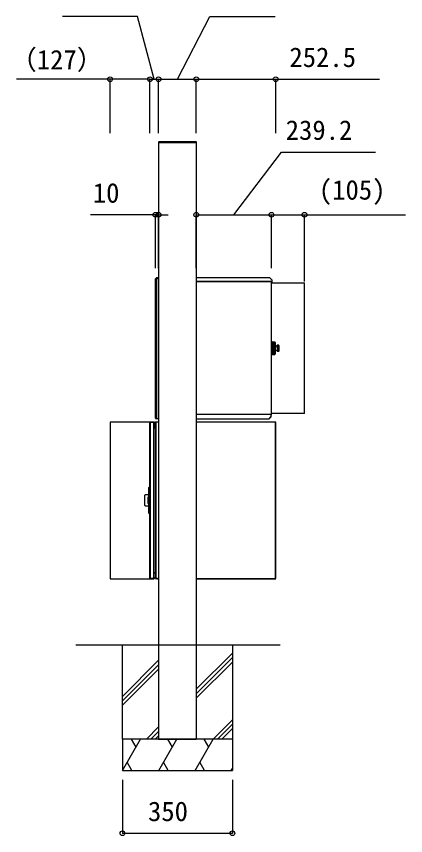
# Model space of a CAD drawing. Units: millimetres, scale not verified. Extents: x -4375 to 4375, y -6498 to 6471.
# Drawn here: x 866 to 2104, y 376 to 2986 of the extents above; entities that cross this region are included whole.
import ezdxf
from ezdxf.enums import TextEntityAlignment as Align

# ---------------------------------------------------------------- set-up
doc = ezdxf.new("R2010")
doc.units = ezdxf.units.MM
doc.header["$LTSCALE"] = 30
for name, color, linetype in [('0-2_YKK_13', 4, 'Continuous'), ('0-3_YKK_A1', 4, 'Continuous'), ('0-4_YKK_D', 6, 'Continuous')]:
    doc.layers.add(name, color=color, linetype=linetype)
doc.styles.add('ＭＳ ゴシック', font='')
doc.styles.get('ＭＳ ゴシック').set_extended_font_data('MS Gothic')

msp = doc.modelspace()

# ---------------------------------------------------------------- linework, layer by layer
at = {"layer": '0-2_YKK_13'}
for p, q in [((1318.5, 2583.51), (1437.5, 2583.51)), ((1437.44, 2585.51), (1318.56, 2585.51)), ((1437.5, 2583.51), (1438.5, 2583.51)), ((1438.5, 2583.51), (1438.44, 2584.57))]:
    msp.add_line(p, q, dxfattribs=at)
msp.add_lwpolyline([(1317.56, 2584.57), (1317.5, 2583.51), (1318.5, 2583.51)], dxfattribs=at)
for centre, start, end in [((1318.56, 2584.51), 90, 176.5), ((1437.44, 2584.51), 3.5, 90)]:
    msp.add_arc(centre, 1, start, end, dxfattribs=at)
at = {"layer": '0-3_YKK_A1'}
for p, q in [((1318, 2583.5), (1438, 2583.5)), ((1318, 2583.5), (1318, 983.5)), ((1322.5, 2583.5), (1403.5, 2583.5)), ((1347.5, 2583.51), (1408.5, 2583.51)), ((1438, 2583.5), (1438, 983.5)), ((1308.59, 2149.67), (1308, 2149.08)), ((1308, 2148.25), (1308, 2149.08)), ((1308, 1705.99), (1308, 2148.25)), ((1311.72, 2152.8), (1308.59, 2149.67)), ((1312.5, 2153.1), (1312.39, 2153.09)), ((1312.4, 1705.84), (1312.4, 2148.25)), ((1318, 2153.29), (1312.5, 2153.1)), ((1312.99, 2149.67), (1316.28, 2152.96)), ((1438, 2153.5), (1670.67, 2153.5)), ((1670.67, 2153.5), (1670.67, 2152.7)), ((1670.67, 2152.7), (1670.68, 2152.69)), ((1670.92, 2153.3), (1677.8, 2146.42)), ((1671.23, 2153.27), (1677.77, 2146.73)), ((1676.2, 2139.9), (1676.2, 2140.7)), ((1676.21, 2140.5), (1676.2, 2140.5)), ((1676.2, 2139.89), (1676.2, 2139.9)), ((1676.21, 2139.89), (1676.2, 2139.89)), ((1676.21, 2140.5), (1676.21, 2139.89)), ((1676.4, 2140.5), (1676.21, 2140.5)), ((1676.4, 2140.5), (1677.2, 2140.5)), ((1677, 2141.5), (1677, 2141.2)), ((1677, 2141.2), (1677.8, 2141.2)), ((1677, 2141.2), (1677, 2140.7)), ((1677.2, 2141.2), (1677.2, 2140.5)), ((1677.2, 1718.7), (1677.2, 2140.5)), ((1677.77, 2146.73), (1678, 2146.5)), ((1677.8, 2146.42), (1677.8, 2141.2)), ((1678, 2146.17), (1678, 2146.5)), ((1678, 2146.17), (1678, 2140.3)), ((1678, 2140.3), (1678, 2139.3)), ((1678, 2139.3), (1677.2, 2139.3)), ((1678, 2136.5), (1782.2, 2136.5)), ((1782.2, 1720.5), (1782.2, 2136.5)), ((1677.7, 1949), (1677.2, 1949)), ((1677.7, 1948.5), (1677.7, 1949)), ((1677.7, 1948.5), (1678.7, 1948.5)), ((1677.7, 1948.5), (1677.7, 1908.5)), ((1677.7, 1946.5), (1677.7, 1944.77)), ((1677.7, 1944.77), (1677.7, 1944.26)), ((1677.7, 1942.36), (1677.7, 1944.26)), ((1677.7, 1942.36), (1677.7, 1931.22)), ((1677.7, 1931.22), (1677.7, 1925.78)), ((1679.2, 1948), (1687.5, 1948)), ((1679.2, 1948), (1679.2, 1909.01)), ((1687.6, 1947.99), (1679.2, 1947.99)), ((1687.78, 1947.96), (1679.2, 1947.96)), ((1687.97, 1947.88), (1679.2, 1947.88)), ((1688.13, 1947.78), (1679.2, 1947.78)), ((1688.29, 1947.62), (1679.2, 1947.62)), ((1688.39, 1947.45), (1679.2, 1947.45)), ((1688.48, 1947.21), (1679.2, 1947.21)), ((1688.5, 1946.98), (1679.2, 1946.98)), ((1688.5, 1946.66), (1679.2, 1946.66)), ((1688.5, 1946.36), (1679.2, 1946.36)), ((1688.5, 1945.97), (1679.2, 1945.97)), ((1688.5, 1945.61), (1679.2, 1945.61)), ((1688.5, 1945.15), (1679.2, 1945.15)), ((1688.5, 1944.73), (1679.2, 1944.73)), ((1688.5, 1944.2), (1679.2, 1944.2)), ((1688.5, 1943.73), (1679.2, 1943.73)), ((1688.5, 1943.14), (1679.2, 1943.14)), ((1688.5, 1942.61), (1679.2, 1942.61)), ((1688.5, 1941.96), (1679.2, 1941.96)), ((1688.5, 1941.38), (1679.2, 1941.38)), ((1688.5, 1940.68), (1679.2, 1940.68)), ((1688.5, 1940.06), (1679.2, 1940.06)), ((1688.5, 1939.3), (1679.2, 1939.3)), ((1688.5, 1938.65), (1679.2, 1938.65)), ((1688.5, 1937.85), (1679.2, 1937.85)), ((1688.5, 1937.16), (1679.2, 1937.16)), ((1688.5, 1936.32), (1679.2, 1936.32)), ((1688.5, 1935.6), (1679.2, 1935.6)), ((1688.5, 1934.73), (1679.2, 1934.73)), ((1688.5, 1933.99), (1679.2, 1933.99)), ((1688.5, 1933.1), (1679.2, 1933.1)), ((1688.5, 1932.34), (1679.2, 1932.34)), ((1688.5, 1931.43), (1679.2, 1931.43)), ((1688.5, 1947), (1688.5, 1910)), ((1688.6, 1938.3), (1688.6, 1918.7)), ((1695.2, 1938), (1695.2, 1919)), ((1699.7, 1938.5), (1695.7, 1938.5)), ((1700.42, 1938.19), (1695.7, 1938.19)), ((1695.7, 1937.51), (1695.7, 1938.19)), ((1700.7, 1937.51), (1695.7, 1937.51)), ((1700.7, 1936.76), (1695.7, 1936.76)), ((1695.7, 1935.49), (1695.7, 1936.76)), ((1700.7, 1935.49), (1695.7, 1935.49)), ((1700.7, 1934.33), (1695.7, 1934.33)), ((1695.7, 1932.62), (1695.7, 1934.33)), ((1700.7, 1932.62), (1695.7, 1932.62)), ((1700.7, 1931.2), (1695.7, 1931.2)), ((1695.7, 1929.25), (1695.7, 1931.2)), ((1700.7, 1937.5), (1700.7, 1919.5)), ((1677.7, 1908), (1677.2, 1908)), ((1677.7, 1908.5), (1677.7, 1908)), ((1677.7, 1908.5), (1678.7, 1908.5)), ((1688.5, 1930.66), (1679.2, 1930.66)), ((1688.5, 1929.74), (1679.2, 1929.74)), ((1688.5, 1928.96), (1679.2, 1928.96)), ((1688.5, 1928.04), (1679.2, 1928.04)), ((1688.5, 1927.26), (1679.2, 1927.26)), ((1688.5, 1926.34), (1679.2, 1926.34)), ((1688.5, 1925.57), (1679.2, 1925.57)), ((1688.5, 1924.66), (1679.2, 1924.66)), ((1688.5, 1923.9), (1679.2, 1923.9)), ((1688.5, 1923.01), (1679.2, 1923.01)), ((1688.5, 1922.27), (1679.2, 1922.27)), ((1688.5, 1921.4), (1679.2, 1921.4)), ((1688.5, 1920.68), (1679.2, 1920.68)), ((1688.5, 1919.84), (1679.2, 1919.84)), ((1688.5, 1919.15), (1679.2, 1919.15)), ((1688.5, 1918.35), (1679.2, 1918.35)), ((1688.5, 1917.7), (1679.2, 1917.7)), ((1688.5, 1916.94), (1679.2, 1916.94)), ((1688.5, 1916.32), (1679.2, 1916.32)), ((1688.5, 1915.62), (1679.2, 1915.62)), ((1688.5, 1915.04), (1679.2, 1915.04)), ((1688.5, 1914.39), (1679.2, 1914.39)), ((1688.5, 1913.86), (1679.2, 1913.86)), ((1688.5, 1913.27), (1679.2, 1913.27)), ((1688.5, 1912.79), (1679.2, 1912.79)), ((1688.5, 1912.27), (1679.2, 1912.27)), ((1688.5, 1911.85), (1679.2, 1911.85)), ((1688.5, 1911.39), (1679.2, 1911.39)), ((1688.5, 1911.03), (1679.2, 1911.03)), ((1688.5, 1910.64), (1679.2, 1910.64)), ((1688.5, 1910.34), (1679.2, 1910.34)), ((1688.5, 1910.02), (1679.2, 1910.02)), ((1688.48, 1909.79), (1679.2, 1909.79)), ((1688.39, 1909.55), (1679.2, 1909.55)), ((1688.29, 1909.38), (1679.2, 1909.38)), ((1688.13, 1909.22), (1679.2, 1909.22)), ((1687.97, 1909.12), (1679.2, 1909.12)), ((1687.78, 1909.04), (1679.2, 1909.04)), ((1687.61, 1909.01), (1679.2, 1909.01)), ((1687.6, 1909.01), (1679.2, 1909.01)), ((1679.2, 1909), (1687.5, 1909)), ((1700.7, 1929.25), (1695.7, 1929.25)), ((1700.7, 1927.75), (1695.7, 1927.75)), ((1695.7, 1927.75), (1695.7, 1925.8)), ((1700.7, 1925.8), (1695.7, 1925.8)), ((1700.7, 1924.38), (1695.7, 1924.38)), ((1695.7, 1924.38), (1695.7, 1922.67)), ((1700.7, 1922.67), (1695.7, 1922.67)), ((1700.7, 1920.24), (1695.7, 1920.24)), ((1700.7, 1919.49), (1695.7, 1919.49)), ((1695.7, 1919.49), (1695.7, 1918.81)), ((1700.42, 1918.81), (1695.7, 1918.81)), ((1699.7, 1918.5), (1695.7, 1918.5)), ((1312.5, 1703.9), (1309.93, 1703.99)), ((1312.5, 1703.9), (1309.93, 1703.99)), ((1318, 1703.71), (1312.5, 1703.9)), ((1438, 1718.5), (1676.2, 1718.5)), ((1438, 1703.5), (1669.07, 1703.5)), ((1669.07, 1704.31), (1669.08, 1704.31)), ((1669.07, 1704.3), (1669.07, 1704.31)), ((1669.07, 1703.5), (1669.4, 1703.5)), ((1669.08, 1704.31), (1669.08, 1703.7)), ((1669.08, 1703.7), (1669.32, 1703.7)), ((1669.32, 1703.7), (1676.2, 1710.58)), ((1669.4, 1703.5), (1669.63, 1703.73)), ((1669.63, 1703.73), (1676.17, 1710.27)), ((1676.17, 1710.27), (1676.4, 1710.5)), ((1676.2, 1718.5), (1676.4, 1718.5)), ((1676.2, 1717.7), (1676.2, 1718.5)), ((1676.2, 1710.58), (1676.2, 1717.7)), ((1676.2, 1717.5), (1676.4, 1717.5)), ((1676.2, 1717), (1676.4, 1717)), ((1676.4, 1718.7), (1677.2, 1718.7)), ((1676.4, 1710.83), (1676.4, 1716.11)), ((1677.2, 1715.7), (1676.4, 1715.7)), ((1676.4, 1710.83), (1676.4, 1710.5)), ((1782.2, 1720.5), (1677.2, 1720.5)), ((1677.2, 1716.7), (1677.2, 1718.7)), ((1677.2, 1715.7), (1677.2, 1716.7)), ((1290.5, 1692.7), (1290.5, 1692.5)), ((1291.3, 1693.5), (1291.5, 1693.5)), ((1291.3, 1692.7), (1291.3, 1692.5)), ((1291.5, 1692.7), (1291.3, 1692.7)), ((1291.3, 1692.5), (1291.3, 1195.5)), ((1291.3, 1692.5), (1302.65, 1692.5)), ((1291.5, 1692.7), (1291.5, 1693.5)), ((1291.5, 1693.5), (1292, 1693.5)), ((1292, 1692.7), (1291.5, 1692.7)), ((1292, 1693.5), (1292, 1692.7)), ((1302.5, 1693.5), (1292, 1693.5)), ((1292, 1692.7), (1302.5, 1692.7)), ((1302.5, 1692.7), (1302.5, 1693.5)), ((1303.5, 1693.5), (1304.2, 1693.5)), ((1303.5, 1692.7), (1304.2, 1692.7)), ((1303.5, 1195.5), (1303.5, 1692.5)), ((1303.5, 1675), (1307.4, 1675)), ((1308.4, 1674.8), (1303.5, 1674.8)), ((1304.2, 1690.5), (1304.2, 1692.7)), ((1304.2, 1690.5), (1305, 1690.5)), ((1304.2, 1688.5), (1304.2, 1690.5)), ((1305, 1688.5), (1304.2, 1688.5)), ((1305, 1692.7), (1305, 1690.5)), ((1305, 1690.5), (1305, 1688.5)), ((1307.4, 1692.7), (1307.4, 1692.5)), ((1307.4, 1692.5), (1307.4, 1692)), ((1307.4, 1692.5), (1308.2, 1692.5)), ((1307.4, 1692), (1307.4, 1680.5)), ((1307.4, 1692), (1308.2, 1692)), ((1307.4, 1680.5), (1308.2, 1680.5)), ((1307.4, 1680.5), (1307.4, 1678.5)), ((1307.4, 1678.5), (1308.2, 1678.5)), ((1308.2, 1693.5), (1309.4, 1693.5)), ((1308.2, 1692.7), (1309.4, 1692.7)), ((1308.2, 1692.5), (1308.2, 1692.7)), ((1308.2, 1692), (1308.2, 1692.5)), ((1308.2, 1680.5), (1308.2, 1692)), ((1308.2, 1678.5), (1308.2, 1680.5)), ((1308.2, 1675.8), (1308.2, 1678.5)), ((1308.4, 1692.5), (1308.4, 1692.7)), ((1308.4, 1692.5), (1308.4, 1194.5)), ((1308.4, 1692.5), (1309.2, 1692.5)), ((1309.2, 1692.5), (1309.2, 1194.5)), ((1309.4, 1692.5), (1309.2, 1692.5)), ((1318, 1693.5), (1309.4, 1693.5)), ((1309.4, 1693.5), (1309.4, 1692.7)), ((1309.4, 1692.5), (1309.4, 1692.7)), ((1318, 1692.7), (1309.4, 1692.7)), ((1689.7, 1693.5), (1438, 1693.5)), ((1689.7, 1692.7), (1438, 1692.7)), ((1689.7, 1693.5), (1689.7, 1692.7)), ((1689.7, 1194.5), (1689.7, 1692.7)), ((1689.7, 1692.7), (1690.5, 1692.7)), ((1690.5, 1692.63), (1690.5, 1692.7)), ((1690.5, 1194.5), (1690.5, 1692.63)), ((1287.5, 1461.42), (1275.48, 1461.21)), ((1288.48, 1486.06), (1290.5, 1486.1)), ((1274.5, 1427.99), (1274.5, 1460.21)), ((1284.9, 1433.51), (1284.9, 1454.69)), ((1287.5, 1455.77), (1285.27, 1455.17)), ((1275.48, 1426.99), (1287.5, 1426.78)), ((1285.27, 1433.03), (1287.5, 1432.43)), ((1287.5, 1403.13), (1287.5, 1404.13)), ((1290.5, 1402.1), (1288.48, 1402.13)), ((1303.5, 1213.2), (1308.4, 1213.2)), ((1308.4, 1213), (1303.5, 1213)), ((1308.4, 1212.2), (1303.5, 1212.2)), ((1290.5, 1195.3), (1290.5, 1195.5)), ((1302.65, 1195.5), (1291.3, 1195.5)), ((1291.3, 1195.3), (1291.3, 1195.5)), ((1291.5, 1195.3), (1291.3, 1195.3)), ((1291.5, 1194.5), (1291.3, 1194.5)), ((1291.5, 1194.5), (1291.5, 1195.3)), ((1291.5, 1195.3), (1292, 1195.3)), ((1292, 1194.5), (1291.5, 1194.5)), ((1292, 1195.3), (1292, 1194.5)), ((1302.5, 1195.3), (1292, 1195.3)), ((1292, 1194.5), (1302.5, 1194.5)), ((1302.5, 1194.5), (1302.5, 1195.3)), ((1302.5, 1195.3), (1303.5, 1195.3)), ((1304.2, 1195.3), (1303.5, 1195.3)), ((1304.2, 1194.5), (1303.5, 1194.5)), ((1304.2, 1197.5), (1304.2, 1199.5)), ((1304.2, 1197.5), (1304.2, 1195.3)), ((1305, 1197.5), (1304.2, 1197.5)), ((1305, 1195.3), (1305, 1197.5)), ((1308.4, 1194.5), (1309.2, 1194.5)), ((1314.4, 1194.5), (1309.2, 1194.5)), ((1309.4, 1194.5), (1309.4, 1194.3)), ((1310.2, 1194.5), (1310.2, 1194.3)), ((1313.4, 1194.3), (1310.2, 1194.3)), ((1313.4, 1193.5), (1310.2, 1193.5)), ((1310.4, 1194.3), (1310.4, 1194.5)), ((1313.4, 1194.3), (1313.4, 1193.5)), ((1314.4, 1194.3), (1313.4, 1194.3)), ((1314.4, 1193.5), (1313.4, 1193.5)), ((1314.4, 1194.5), (1314.4, 1194.3)), ((1314.4, 1194.3), (1318, 1194.3)), ((1314.4, 1194.3), (1314.4, 1193.5)), ((1318, 1193.5), (1314.4, 1193.5)), ((1438, 1194.3), (1685.5, 1194.3)), ((1685.5, 1193.5), (1438, 1193.5)), ((1685.5, 1194.5), (1689.7, 1194.5)), ((1685.5, 1194.3), (1685.5, 1194.5)), ((1685.5, 1193.5), (1685.5, 1194.3)), ((1686.5, 1194.3), (1685.5, 1194.3)), ((1686.5, 1193.5), (1685.5, 1193.5)), ((1686.5, 1194.3), (1688.9, 1194.3)), ((1686.5, 1193.5), (1686.5, 1194.3)), ((1689.5, 1194.3), (1686.5, 1194.3)), ((1690.5, 1194.3), (1689.5, 1194.3)), ((1689.5, 1193.5), (1690.5, 1193.5)), ((1689.7, 1194.5), (1690.5, 1194.5)), ((1690.5, 1193.5), (1690.5, 1194.3)), ((1054.27, 983.5), (1704.48, 983.5)), ((1318, 983.5), (1318, 683.5)), ((1438, 983.5), (1438, 683.5)), ((1438, 842.26), (1553, 957.26)), ((1438, 828.11), (1553, 943.11)), ((1203, 819.39), (1318, 934.39)), ((1203, 805.25), (1318, 920.25)), ((1438, 813.97), (1553, 928.97)), ((1203, 791.1), (1318, 906.1)), ((1491.38, 683.5), (1553, 745.12)), ((1505.52, 683.5), (1553, 730.98)), ((1279.24, 683.5), (1318, 722.26)), ((1293.39, 683.5), (1318, 708.11)), ((1519.66, 683.5), (1553, 716.84)), ((1203, 583.5), (1260.73, 683.5)), ((1230.74, 683.5), (1245.74, 657.52)), ((1307.53, 683.5), (1318, 693.97)), ((1318, 683.5), (1438, 683.5)), ((1318.47, 583.5), (1376.2, 683.5)), ((1346.21, 683.5), (1361.21, 657.52)), ((1348, 683.5), (1408, 683.5)), ((1433.94, 583.5), (1491.67, 683.5)), ((1461.68, 683.5), (1476.68, 657.52)), ((1553, 683.5), (1553, 583.5)), ((1233, 583.5), (1218, 609.48)), ((1348.47, 583.5), (1333.47, 609.48)), ((1463.94, 583.5), (1448.94, 609.48)), ((1203, 583.5), (1553, 583.5)), ((1549.41, 583.5), (1553, 589.72))]:
    msp.add_line(p, q, dxfattribs=at)
for points in [[(1676.2, 2140.7), (1438, 2140.7), (1677, 2140.7)], [(1670.67, 2153.5), (1671, 2153.5), (1671.23, 2153.27)], [(1670.67, 2152.7), (1670.67, 2152.69), (1670.68, 2152.69), (1670.68, 2153.3), (1670.92, 2153.3)], [(1677.7, 1925.78), (1677.7, 1912.22), (1677.7, 1910.5)], [(1700.7, 1921.51), (1695.7, 1921.51), (1695.7, 1920.24)], [(1669.07, 1703.5), (1669.07, 1704.3), (1669.08, 1704.31)], [(1676.4, 1718.7), (1676.21, 1718.7), (1676.21, 1719.31), (1676.2, 1719.31), (1676.2, 1719.3), (1676.2, 1718.5)], [(1676.4, 1716.11), (1676.4, 1716.7), (1676.4, 1718.7)], [(1291.3, 1693.5), (1163.9, 1693.5), (1163.9, 1193.5), (1303.1, 1193.5)], [(1291.3, 1195.5), (1290.5, 1195.5), (1290.5, 1692.5), (1291.3, 1692.5)], [(1302.5, 1693.5), (1303.5, 1693.5), (1303.5, 1692.7), (1302.5, 1692.7)], [(1303.5, 1195.5), (1302.65, 1195.5), (1302.65, 1692.5), (1303.5, 1692.5)], [(1303.5, 1675.8), (1307.4, 1675.8), (1307.4, 1678.5)], [(1287.5, 1404.13), (1287.5, 1484.06), (1287.5, 1485.06)], [(1287.49, 1461.2), (1287.5, 1461.2), (1287.5, 1461.2)], [(1287.5, 1427), (1287.5, 1427), (1287.49, 1427)], [(1303.5, 1195.3), (1303.5, 1194.5), (1302.5, 1194.5)], [(1304.2, 1199.5), (1305, 1199.5), (1305, 1197.5)], [(1689.5, 1194.3), (1689.5, 1193.5), (1686.5, 1193.5)], [(1553, 683.5), (1203, 683.5), (1203, 583.5)]]:
    msp.add_lwpolyline(points, dxfattribs=at)
msp.add_lwpolyline([(1203, 983.5), (1553, 983.5), (1553, 683.5), (1203, 683.5)], close=True, dxfattribs=at)
for centre, radius, start, end in [((1310, 2148.25), 2, 135, 180), ((1312.43, 2152.1), 1, 92, 135), ((1312.43, 2152.1), 1, 92, 135), ((1314.4, 2148.25), 2, 161.80432, 180), ((1314.4, 2148.25), 2, 161.80513, 180), ((1314.4, 2148.25), 2, 135, 161.80513), ((1316.99, 2152.25), 1, 92, 135), ((1670.67, 2152.7), 0.8, 45, 90), ((1677.2, 2146.17), 0.8, 0, 45), ((1677.2, 2139.3), 0.8, 270, 0), ((1678.7, 1948), 0.5, 0, 90), ((1687.5, 1947), 1, 0, 90), ((1688.4, 1938.3), 0.2, 0, 60), ((1689.1, 1936.39), 0.5, 180, 256.81404), ((1690.81, 1943.69), 8, 256.81404, 303.27409), ((1695.7, 1938), 0.5, 90, 180), ((1699.7, 1937.5), 1, 0, 90), ((1678.7, 1909), 0.5, 270, 0), ((1687.5, 1910), 1, 270, 0), ((1688.4, 1918.7), 0.2, 300, 0), ((1689.1, 1920.61), 0.5, 103.18596, 180), ((1690.81, 1913.31), 8, 56.72591, 103.18596), ((1695.7, 1919), 0.5, 180, 270), ((1699.7, 1919.5), 1, 270, 0), ((1310, 1705.99), 2, 180, 268), ((1314.4, 1705.84), 2, 180, 198.19568), ((1314.4, 1705.84), 2, 180, 198.19487), ((1314.4, 1705.84), 2, 198.19487, 268), ((1669.07, 1704.3), 0.8, 270, 315), ((1675.6, 1710.83), 0.8, 315, 0), ((1675.6, 1717.7), 0.8, 0, 41.40962), ((1291.3, 1692.7), 0.8, 90, 180), ((1304.2, 1692.7), 0.8, 0, 90), ((1308.2, 1692.7), 0.8, 90, 180), ((1307.4, 1675.8), 0.8, 270, 0), ((1689.7, 1692.7), 0.8, 0, 90), ((1689.57, 1686.65), 6.05, 81.14115, 88.75654), ((1288.5, 1485.06), 1, 91, 180), ((1275.5, 1460.21), 1, 91, 180), ((1285.4, 1454.69), 0.5, 105, 180), ((1275.5, 1427.99), 1, 180, 269), ((1285.4, 1433.51), 0.5, 180, 255), ((1288.5, 1403.13), 1, 180, 269), ((1291.3, 1195.3), 0.8, 180, 270), ((1304.2, 1195.3), 0.8, 270, 0), ((1310.2, 1194.3), 0.8, 180, 270), ((1688.9, 1195.1), 0.8, 270, 311.40962)]:
    msp.add_arc(centre, radius, start, end, dxfattribs=at)
at = {"layer": '0-4_YKK_D'}
for p, q in [((1163.9, 2613.51), (1163.9, 2786.52)), ((1290.5, 2785.52), (1260.5, 2785.52)), ((1290.5, 2613.51), (1290.5, 2786.52)), ((1290.5, 2613.51), (1290.5, 2786.52)), ((1290.5, 2785.52), (1318, 2785.52)), ((1290.5, 2785.52), (1318, 2785.52)), ((1318, 2613.51), (1318, 2786.52)), ((1318, 2613.51), (1318, 2786.52)), ((1318, 2785.52), (1438, 2785.52)), ((1318, 2785.52), (1348, 2785.52)), ((1438, 2613.51), (1438, 2786.52)), ((1438, 2613.51), (1438, 2786.52)), ((1690.5, 2613.51), (1690.5, 2786.52)), ((1308, 2353.5), (1101.75, 2353.5)), ((1308, 2183.5), (1308, 2354.5)), ((1318, 2353.5), (1308, 2353.5)), ((1318, 2183.5), (1318, 2354.5)), ((1318, 2353.5), (1348, 2353.5)), ((1438, 2183.5), (1438, 2354.5)), ((1438, 2353.5), (1677.2, 2353.5)), ((1677.2, 2183.5), (1677.2, 2354.5)), ((1677.2, 2183.5), (1677.2, 2354.5)), ((1782.2, 2141.5), (1782.2, 2354.5)), ((1203, 553.5), (1203, 382.5)), ((1553, 553.5), (1553, 382.5)), ((1203, 383.5), (1553, 383.5))]:
    msp.add_line(p, q, dxfattribs=at)
for points in [[(1304.25, 2785.52), (1250.5, 2985.52), (1012.48, 2985.52)], [(1378, 2785.52), (1481.05, 2985.52), (1689.12, 2985.52)], [(1290.5, 2785.52), (1163.9, 2785.52), (865.72, 2785.52)], [(1438, 2785.52), (1690.5, 2785.52), (2020.33, 2785.52)], [(1557.6, 2353.5), (1708.71, 2553.5), (2008.54, 2553.5)], [(1677.2, 2353.5), (1782.2, 2353.5), (2103.82, 2353.5)]]:
    msp.add_lwpolyline(points, dxfattribs=at)
for centre in [(1163.9, 2785.52), (1290.5, 2785.52), (1290.5, 2785.52), (1318, 2785.52), (1318, 2785.52), (1438, 2785.52), (1438, 2785.52), (1690.5, 2785.52), (1308, 2353.5), (1318, 2353.5), (1438, 2353.5), (1677.2, 2353.5), (1677.2, 2353.5), (1782.2, 2353.5), (1203, 383.5), (1553, 383.5)]:
    msp.add_circle(centre, 7.5, dxfattribs=at)

# ---------------------------------------------------------------- texts
at = {"layer": '0-4_YKK_D', "style": 'ＭＳ ゴシック'}
for s, p in [('（127）', (845.51, 2797.66)), ('252.5', (1734.22, 2805.52)), ('239.2', (1722.43, 2573.5)), ('10', (1108.71, 2373.5)), ('(105)', (1827.85, 2383.16)), ('350', (1284.31, 403.5))]:
    msp.add_text(s, height=62.32, dxfattribs=at).set_placement(p, align=Align.BOTTOM_LEFT)

doc.saveas('drawing.dxf')
